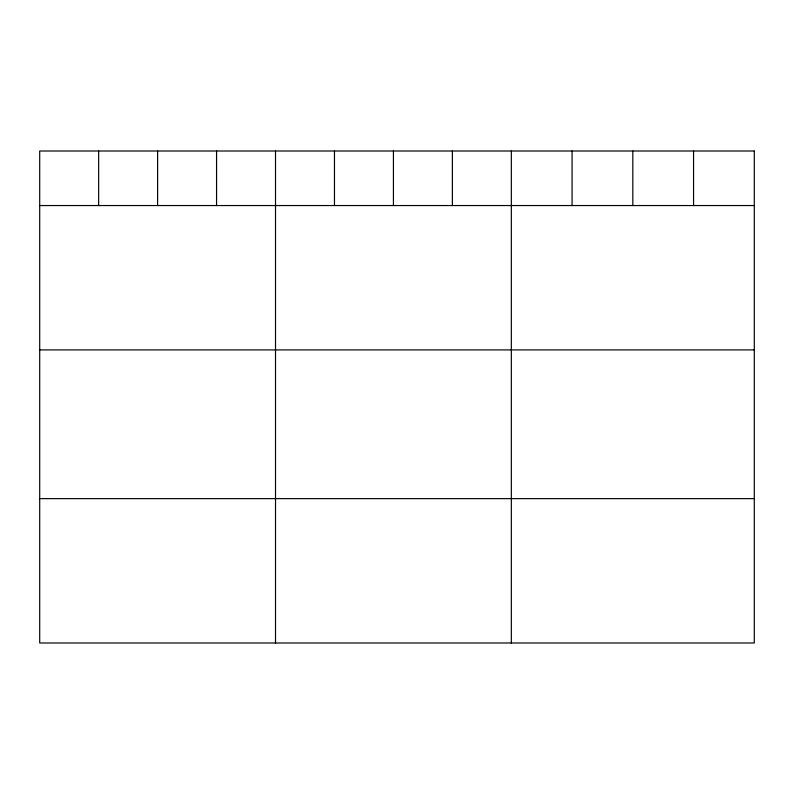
<?xml version="1.0" encoding="UTF-8"?>
<svg xmlns="http://www.w3.org/2000/svg" width="794" height="794" viewBox="0 0 794 794"><rect width="100%" height="100%" fill="white"/><g stroke="black" fill="none" stroke-linecap="round" stroke-linejoin="round"><path stroke-width="1.19" d="M39.7 205.547L754.3 205.547M39.7 349.906L754.3 349.906M39.7 498.632L754.3 498.632M693.559 151.009L693.559 205.547M632.818 151.009L632.818 205.547M572.077 151.009L572.077 205.547M511.336 151.009L511.336 642.991M452.382 151.009L452.382 205.547M393.427 151.009L393.427 205.547M334.473 151.009L334.473 205.547M275.518 151.009L275.518 642.991M216.564 151.009L216.564 205.547M157.609 151.009L157.609 205.547M98.655 151.009L98.655 205.547M754.3 151.009L39.7 151.009L39.7 642.991L754.3 642.991L754.3 151.009"/></g></svg>
